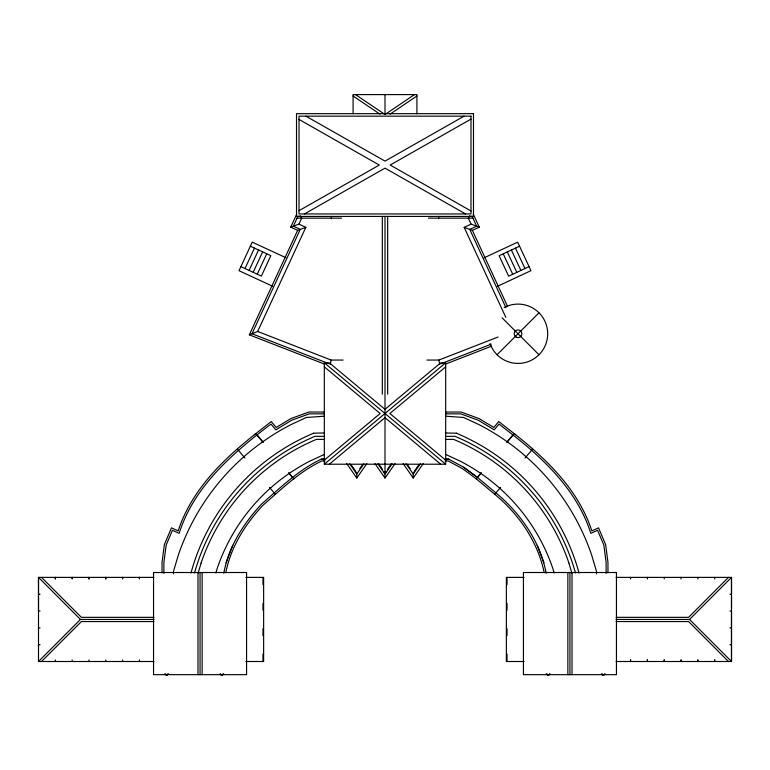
<?xml version="1.0" encoding="UTF-8"?>
<svg xmlns="http://www.w3.org/2000/svg" width="770" height="770" viewBox="0 0 770 770"><rect width="100%" height="100%" fill="white"/><g stroke="black" fill="none" stroke-linecap="round" stroke-linejoin="round"><path stroke-width="1.16" d="M38.5 659.957L38.5 661.507L153.865 661.507M38.5 646.598L38.5 644.683L40.05 644.683M38.5 629.773L38.5 627.858L40.05 627.858M731.5 609.118L731.5 596.124M731.5 579.3L731.5 594.209L729.95 594.209M731.5 578.934L731.5 577.385L616.135 577.385M330.34 364.248L331.129 360.062L257.661 331.466L249.297 334.834L324.507 364.104M223.81 573.198C228.469 546.883 243.599 523.446 261.531 504.1C280.299 487.728 298.529 469.902 321.302 459.141L324.69 459.141M225.793 572.697C230.759 547.133 245.216 524.216 262.83 505.39C281.368 489.248 299.328 471.625 321.764 460.97L324.978 460.97M355.923 472.77L356.125 471.962M384.124 472.77L384.336 471.962M198.16 572.967L201.105 563.043M215.86 572.938L217.178 568.491A188.679 188.679 0 0 1 309.771 461.172L323.66 454.724M226.053 562.812L232.761 545.333M245.004 268.528L254.456 248.094M249.095 270.424L258.547 249.981M253.186 272.311L262.637 251.877M257.276 274.207L266.728 253.773M290.714 227.15L298.914 224.137L305.825 227.343L297.634 230.355L290.714 227.15L296.739 214.137M298.067 215.985L293.341 226.188L300.252 229.383L251.983 333.757L329.223 363.815M298.914 224.137L301.696 218.141L300.079 215.619M249.297 334.834L297.634 230.355M257.661 331.466L305.825 227.343M469.921 215.619L468.304 218.141L471.086 224.137L479.286 227.15L472.366 230.355L464.175 227.343L471.086 224.137M359.831 468.564L361.12 466.707M361.438 466.254L362.766 464.349M346.741 463.617L356.789 478.045L356.789 474.012L363.912 463.79M356.789 478.045L366.847 463.617M387.656 469.103L391.275 463.915M392.123 463.79L385 474.012L377.878 463.79M374.942 463.617L385 478.045L395.058 463.617M414.539 471.009L416.531 468.16M416.897 467.631L418.832 464.849M423.259 463.617L413.211 478.045L413.211 474.012L420.333 463.79M221.057 674.886L220.48 673.875M547.566 674.886L546.989 673.875M602.737 674.886L602.159 673.875M445.022 460.97L448.236 460.97L462.655 468.757L476.226 478.805L481.183 472.896M477.496 477.487L481.269 472.963M506.949 442.23L514.158 433.597C547.008 459.392 578.549 490.163 591.832 530.867L598.54 527.854L605.634 544.611L607.963 562.427L607.963 572.784M500.529 487.381L494.754 494.292C518.913 514.196 537.855 541.782 544.207 572.697M525.073 458.006L532.657 449.054M506.929 442.221L512.984 435.002C546.18 460.941 577.75 492.174 590.84 533.321L597.587 530.289L603.844 545.093L606.125 562.543L606.125 573.4M546.19 573.198C540.145 541.493 520.51 513.292 495.928 492.887L494.706 494.253L476.226 478.805M153.885 619.446L80.446 619.446L38.5 661.507L38.5 577.385L153.865 577.385M41.561 661.507L81.408 621.544L153.875 621.544M728.439 577.385L688.592 617.347L616.125 617.347M616.115 619.446L689.554 619.446L731.5 577.385L731.5 661.507L616.135 661.507M497.045 354.729L538.99 312.784M263.051 442.23L255.842 433.597C222.992 459.392 191.451 490.163 178.168 530.867L171.46 527.854L164.366 544.611L162.037 562.427L162.037 572.784M324.324 460.142L380.139 413.5L324.324 366.857M440.69 362.795L385 409.342L329.31 362.795M324.324 464.214L445.676 362.795L445.676 464.214L324.324 464.214L324.324 362.795L328.309 362.795M329.31 464.214L385 417.667L440.69 464.214M445.676 366.857L389.861 413.5L445.676 460.142M324.478 413.846L309.242 413.846L291.657 420.247L275.804 429.853L270.982 424.078C232.973 452.991 194.078 486.168 179.16 533.321L172.413 530.289L166.156 545.093L163.875 562.543L163.875 573.4M254.398 434.732L271.252 421.546L276.199 427.475L290.868 418.591L308.914 412.027L324.391 412.027M167.841 673.875L167.263 674.886M168.553 673.894L166.57 675.406L164.751 674.019M223.011 673.875L222.434 674.886M223.724 673.894L221.741 675.406L219.922 674.019M549.52 673.875L548.943 674.886M550.078 674.019L548.259 675.406L546.276 673.894M603.844 674.52L604.691 673.875M605.249 674.019L603.43 675.406L601.447 673.894M355.519 94.594L385 114.509L414.481 94.594M390.063 114.143L416.917 96M464.069 116.164L385 161.113L305.931 116.164M299.01 210.691L379.283 165.049L299.01 119.408M470.99 119.109L390.188 165.049L470.99 210.99M304.448 213.945L385 168.149L465.552 213.945M484.099 257.815L517.661 242.165L530.963 270.684L497.401 286.334M519.558 246.217L499.124 255.746L508.643 276.161L529.077 266.632M426.898 360.062L438.871 360.062L498.046 337.029M440.777 363.815L491.144 344.219M445.493 364.104L491.751 346.105M324.622 416.166L306.335 417.484L291.022 424.607A229.768 229.768 0 0 0 178.265 555.295L173.462 571.484L173.462 573.843M313.631 433.173L324.555 432.981M445.445 432.981L456.369 433.173M445.532 436.417L454.916 436.292A209.017 209.017 0 0 1 575.469 572.938M445.445 439.439L453.492 439.343A205.725 205.725 0 0 1 568.915 563.034M297.066 218.141L341.543 218.141M428.457 218.141L472.934 218.141M331.129 360.062L343.102 360.062M441.691 362.795L445.676 362.795M445.609 412.027L461.086 412.027L479.133 418.591L493.801 427.475L498.748 421.546L515.602 434.732M445.522 413.846L460.758 413.846L478.343 420.247L494.196 429.853L499.018 424.078L512.984 435.002M445.31 459.141L448.698 459.141L463.636 467.207L477.41 477.41L495.928 492.887M445.339 459.141L448.698 459.141M245.977 577.385L263.629 577.385L263.629 661.507L245.977 661.507M524.024 577.385L506.371 577.385L506.371 661.507L524.024 661.507M38.5 594.209L40.05 594.209M40.05 611.034L38.5 611.034L38.5 577.385L80.446 619.446M729.95 611.034L731.5 611.034L731.5 661.507L689.554 619.446M153.875 617.347L81.408 617.347L41.561 577.385M616.125 621.544L688.592 621.544L728.439 661.507M729.95 627.858L731.5 627.858M729.95 644.683L731.5 644.683M321.302 459.141L324.661 459.141M324.468 436.417L315.084 436.292A209.017 209.017 0 0 0 194.531 572.938M324.555 439.439L316.508 439.343A205.725 205.725 0 0 0 201.085 563.034M445.378 416.166L463.665 417.484L478.978 424.607A229.768 229.768 0 0 1 591.735 555.295L596.538 571.484L596.538 573.843M285.853 257.681L252.242 242.136L239.027 270.703L272.638 286.248M250.356 246.198L270.828 255.659L261.377 276.103L240.904 266.632M446.34 454.724L460.229 461.172A188.679 188.679 0 0 1 552.822 568.491L554.14 572.938M353.083 96L379.937 114.143M463.636 467.207L477.4 477.4M165.309 673.875L166.156 674.52M324.324 362.795L445.676 464.214M502.03 317.76L538.99 354.729M237.343 449.054L244.927 458.006M274.072 492.887L275.294 494.253L269.471 487.381M257.016 435.002L263.07 442.221M288.817 472.896L293.774 478.805M288.731 472.963L292.504 477.487M407.234 464.349L408.562 466.254M408.88 466.707L410.169 468.564M406.088 463.79L413.211 474.012M403.153 463.617L413.211 478.045M378.725 463.915L382.344 469.103M351.168 464.849L353.103 467.631M353.469 468.16L355.461 471.009M349.667 463.79L356.789 474.012M515.467 248.123L524.986 268.538M511.386 250.029L520.895 270.443M507.295 251.934L516.814 272.349M503.214 253.84L512.724 274.255M473.261 214.137L479.286 227.15M471.933 215.985L476.659 226.188L469.748 229.383L505.948 307.663M472.366 230.355L507.613 306.537M464.175 227.343L505.813 317.365M537.239 545.333L543.947 562.812M568.895 563.043L571.841 572.967M413.875 471.962L414.077 472.77M385.664 471.962L385.876 472.77M438.871 360.062L439.66 364.248M714.675 577.385L714.675 578.934M697.861 577.385L697.851 578.934M681.036 577.385L681.036 578.934M664.212 577.385L664.212 578.934M647.397 577.385L647.387 578.934M630.572 577.385L630.563 578.934M572.023 572.514L572.023 674.664M569.944 572.514L569.944 674.664M567.856 572.514L567.856 674.664M507.045 578.058L507.045 584.776M507.045 603.41L507.045 610.129M507.045 628.763L507.045 635.481M507.045 654.115L507.045 660.833M438.611 216.341L438.611 218.747M416.917 113.787L416.917 94.594L353.083 94.594L353.083 113.787M387.676 216.341L387.676 394.153M385 94.594L385 114.509M385 216.341L385 478.045M382.324 216.341L382.324 394.153M331.389 216.341L331.389 218.747M262.955 578.058L262.955 584.776M262.955 603.41L262.955 610.129M262.955 628.763L262.955 635.481M262.955 654.115L262.955 660.833M202.144 572.514L202.144 674.664M200.056 572.514L200.056 674.664M197.977 572.514L197.977 674.664M139.428 659.957L139.437 661.507M122.603 659.957L122.613 661.507M105.788 659.957L105.788 661.507M88.964 659.957L88.964 661.507M72.139 659.957L72.149 661.507M55.325 659.957L55.325 661.507M504.157 307.538A29.664 29.664 0 0 1 544.9 321.225A29.664 29.664 0 0 1 529.202 361.236A29.664 29.664 0 0 1 490.018 343.545M190.95 573.053A212.299 212.299 0 0 1 313.64 433.192M456.36 433.192A212.299 212.299 0 0 1 579.05 573.053M55.325 577.385L55.325 578.934L55.325 577.385M72.149 577.385L72.149 578.934L72.139 577.385M88.964 577.385L88.964 578.934L88.964 577.385M105.788 577.385L105.788 578.934L105.788 577.385M122.613 577.385L122.613 578.934L122.603 577.385M139.437 577.385L139.437 578.934L139.428 577.385M630.563 659.957L630.563 661.507L630.572 659.957M647.387 659.957L647.387 661.507L647.397 659.957M664.212 659.957L664.212 661.507L664.212 659.957M681.036 659.957L681.036 661.507L681.036 659.957M697.851 659.957L697.851 661.507L697.861 659.957M714.675 659.957L714.675 661.507L714.675 659.957M473.483 113.671L296.517 113.671L296.517 216.428L473.483 216.428L473.483 113.671M470.99 116.164L299.01 116.164L299.01 213.945L470.99 213.945L470.99 116.164M246.564 572.514L153.548 572.514L153.548 674.664L246.564 674.664L246.564 572.514M616.452 572.514L523.436 572.514L523.436 674.664L616.452 674.664L616.452 572.514M516.102 337.087A3.84 3.84 0 0 0 521.858 333.757A3.84 3.84 0 0 0 516.102 330.436A3.84 3.84 0 0 0 516.102 337.087"/></g></svg>
